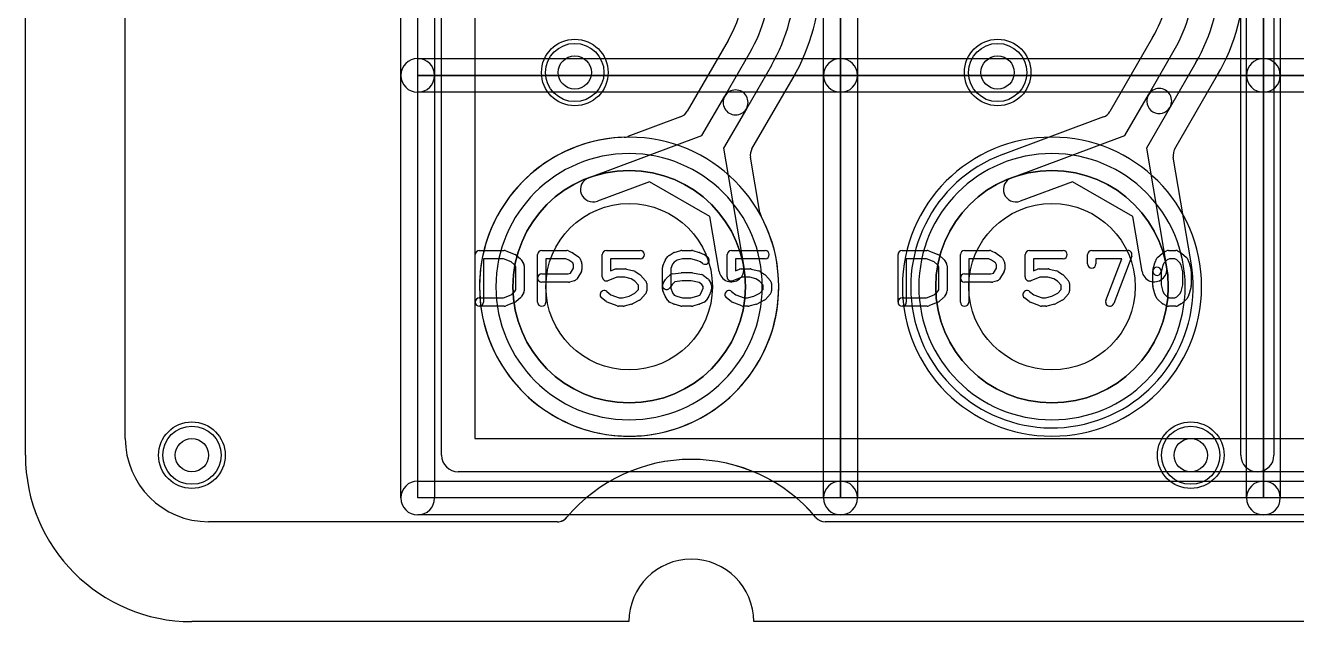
# Model space of a CAD drawing. Extents: x 0 to 20.5, y -0.5 to 20.
# Drawn here: x 0 to 7.64, y 0 to 3.58 of the extents above; entities that cross this region are included whole.
import ezdxf

# ---------------------------------------------------------------- set-up
doc = ezdxf.new("R2010")
doc.units = 0
for name, color, linetype in [('Hole', 1, 'CONTINUOUS'), ('L1', 3, 'CONTINUOUS'), ('L2', 3, 'CONTINUOUS'), ('L3', 3, 'CONTINUOUS'), ('L4', 3, 'CONTINUOUS'), ('Outline', 7, 'CONTINUOUS'), ('PartsArea-A', 111, 'CONTINUOUS'), ('PartsArea-B', 111, 'CONTINUOUS'), ('PartsSilk-A', 221, 'CONTINUOUS'), ('Resist-A', 2, 'CONTINUOUS'), ('Resist-B', 2, 'CONTINUOUS'), ('Silk-A', 140, 'CONTINUOUS')]:
    doc.layers.add(name, color=color, linetype=linetype)

msp = doc.modelspace()

# ---------------------------------------------------------------- linework, layer by layer
at = {"layer": 'Hole'}
for centre, radius in [((3.3, 3.3), 0.1), ((5.84, 3.3), 0.1), ((3.62649, 2.01283), 0.5), ((6.16649, 2.01283), 0.5), ((1, 1), 0.1), ((7, 1), 0.1)]:
    msp.add_circle(centre, radius, dxfattribs=at)
at = {"layer": 'L1'}
for p, q in [((0.6, 1.1), (0.6, 14.42503)), ((4.22113, 3.49283), (3.9751, 3.06672)), ((4.20078, 3.15753), (4.35107, 3.41785)), ((4.48098, 3.34285), (4.33068, 3.08253)), ((4.36435, 2.84077), (4.61092, 3.26783)), ((4.06399, 2.9206), (4.20078, 3.15753)), ((4.33068, 3.08253), (4.19389, 2.8456)), ((3.93577, 3.03301), (3.61959, 2.91551)), ((3.38316, 2.66758), (4.06399, 2.9206)), ((4.19389, 2.8456), (4.31518, 2.12948)), ((4.41169, 2.45818), (4.35536, 2.79075)), ((3.74955, 2.64373), (3.43542, 2.52698)), ((4.11132, 2.43486), (3.74955, 2.64373)), ((4.16728, 2.10444), (4.11132, 2.43486)), ((3.19571, 0.6), (1.1, 0.6)), ((3.22926, 0.60792), (3.22924, 0.60791)), ((15.19571, 0.6), (4.80429, 0.6))]:
    msp.add_line(p, q, dxfattribs=at)
for centre, radius in [((3.3, 3.3), 0.2), ((5.84, 3.3), 0.2), ((3.62649, 2.01283), 0.6985), ((6.16649, 2.01283), 0.6985), ((1, 1), 0.2), ((7, 1), 0.2)]:
    msp.add_circle(centre, radius, dxfattribs=at)
for centre, radius, start, end in [((3.55, 3.88035), 0.925, -30.000108, 0), ((3.55, 3.88035), 1.075, -29.999928, 0), ((3.55, 3.88035), 1.22504, -29.999901, 0), ((3.55, 3.88031), 0.77496, -30.000187, -6.465193), ((4.26573, 3.12003), 0.075, 149.999272, -30.00069), ((4.26573, 3.12003), 0.075, -30.000728, 150.000086), ((3.90965, 3.10328), 0.07497, -69.60944, -29.187479), ((3.62649, 2.01282), 0.89855, 91.943928, 28.056058), ((3.59347, 2.98578), 0.07497, -88.058514, -69.60944), ((6.16649, 2.01283), 0.89854, 90, -90), ((6.16649, 2.01283), 0.89854, -90, 90), ((4.42928, 2.80327), 0.07497, 149.991631, -170.386913), ((3.40929, 2.59728), 0.075, 110.389735, -69.612911), ((4.48561, 2.4707), 0.07497, -170.386913, -151.944596), ((4.24123, 2.11696), 0.075, -170.39074, 9.612992), ((1.1, 1.1), 0.5, 180, -90), ((4, -0.00002), 0.97501, 40.036559, 139.994291), ((3.19573, 0.67498), 0.07498, -63.434949, -40.006151), ((4.8039, 0.67541), 0.07497, -139.961548, -139.848016), ((4.80426, 0.67498), 0.07497, -140.276628, -135), ((4.80429, 0.67501), 0.07501, -135, -90), ((3.19571, 0.67497), 0.07498, -90, -63.434949)]:
    msp.add_arc(centre, radius, start, end, dxfattribs=at)
at = {"layer": 'L2'}
for p, q in [((0.6, 1.1), (0.6, 14.53823)), ((3.19571, 0.6), (1.1, 0.6)), ((15.19571, 0.6), (4.80429, 0.6))]:
    msp.add_line(p, q, dxfattribs=at)
for centre in [(3.3, 3.3), (5.84, 3.3), (1, 1), (7, 1)]:
    msp.add_circle(centre, 0.2, dxfattribs=at)
for centre, radius, start, end in [((3.62649, 2.01283), 0.80004, 90, -90), ((3.62649, 2.01283), 0.80004, -90, 90), ((6.16649, 2.01283), 0.80004, 90, -90), ((6.16649, 2.01283), 0.80004, -90, 90), ((1.1, 1.1), 0.5, 180, -90), ((4, -0.00002), 0.97501, 40.036559, 139.994291), ((3.19573, 0.67498), 0.07498, -90.015283, -40.006151), ((4.8039, 0.67541), 0.07497, -139.961548, -139.848016), ((4.80426, 0.67498), 0.07497, -140.276628, -135), ((4.80429, 0.67501), 0.07501, -135, -90)]:
    msp.add_arc(centre, radius, start, end, dxfattribs=at)
at = {"layer": 'L3'}
for p, q in [((0.6, 1.1), (0.6, 14.53825)), ((6.77113, 3.51018), (6.51455, 3.06579)), ((6.74577, 3.16618), (6.90106, 3.43515)), ((7.03097, 3.36015), (6.87567, 3.09118)), ((6.90434, 2.84077), (7.16091, 3.28514)), ((6.60399, 2.9206), (6.74577, 3.16618)), ((6.87567, 3.09118), (6.73389, 2.84561)), ((6.47574, 3.03301), (5.87089, 2.80822)), ((5.92316, 2.66758), (6.60399, 2.9206)), ((6.73389, 2.84561), (6.85518, 2.12948)), ((7.00272, 2.15682), (6.89535, 2.79075)), ((6.28955, 2.64373), (5.97542, 2.52698)), ((6.65132, 2.43486), (6.28955, 2.64373)), ((6.70728, 2.10444), (6.65132, 2.43486)), ((3.19573, 0.6), (1.1, 0.6)), ((15.19573, 0.6), (4.80427, 0.6))]:
    msp.add_line(p, q, dxfattribs=at)
for centre, radius in [((3.3, 3.3), 0.2), ((5.84, 3.3), 0.2), ((6.16649, 2.01283), 0.6985), ((1, 1), 0.2), ((7, 1), 0.2)]:
    msp.add_circle(centre, radius, dxfattribs=at)
for centre, radius, start, end in [((6.1, 3.89767), 0.77496, -30.000827, -0.000739), ((6.1, 3.89767), 0.925, -30.001491, 0), ((6.1, 3.89767), 1.075, -30.001118, 0), ((6.1, 3.89766), 1.22504, -30.000135, 0), ((6.81072, 3.12868), 0.075, 149.999272, -30.001613), ((6.81072, 3.12868), 0.075, -30.000728, 150.000243), ((6.44962, 3.10328), 0.07498, -69.60944, -30.001752), ((6.96927, 2.80327), 0.07497, 149.991631, -170.386913), ((3.62649, 2.01283), 0.80004, 90, -90), ((3.62649, 2.01283), 0.80004, -90, 90), ((6.16648, 2.01282), 0.84854, 110.520482, 9.700654), ((5.84275, 2.87773), 0.07497, -69.478841, -69.200639), ((5.94929, 2.59728), 0.22504, 110.388573, 110.801888), ((5.94929, 2.59728), 0.075, 110.389735, -69.612911), ((7.07679, 2.16843), 0.07497, -171.091735, -170.301475), ((6.78123, 2.11696), 0.075, -170.39074, 9.612992), ((1.1, 1.1), 0.5, 180, -90), ((4, 0), 0.975, 40.004809, 139.995191), ((3.19573, 0.67497), 0.07497, -90, -40.000298), ((4.80427, 0.67497), 0.07497, -139.999702, -90)]:
    msp.add_arc(centre, radius, start, end, dxfattribs=at)
at = {"layer": 'L4'}
for p, q in [((0.6, 1.1), (0.6, 14.42503)), ((3.19571, 0.6), (1.1, 0.6)), ((3.22926, 0.60792), (3.22924, 0.60791)), ((15.19571, 0.6), (4.80429, 0.6))]:
    msp.add_line(p, q, dxfattribs=at)
for centre, radius in [((3.3, 3.3), 0.2), ((5.84, 3.3), 0.2), ((3.62649, 2.01283), 0.6985), ((6.16649, 2.01283), 0.6985), ((1, 1), 0.2), ((7, 1), 0.2)]:
    msp.add_circle(centre, radius, dxfattribs=at)
for centre, radius, start, end in [((3.62649, 2.01283), 0.89854, 90, -90), ((3.62649, 2.01283), 0.89854, -90, 90), ((6.16649, 2.01283), 0.89854, 90, -90), ((6.16649, 2.01283), 0.89854, -90, 90), ((1.1, 1.1), 0.5, 180, -90), ((4, -0.00002), 0.97501, 40.036559, 139.994291), ((3.19573, 0.67498), 0.07498, -63.434949, -40.006151), ((4.8039, 0.67541), 0.07497, -139.961548, -139.848016), ((4.80426, 0.67498), 0.07497, -140.276628, -135), ((4.80429, 0.67501), 0.07501, -135, -90), ((3.19571, 0.67497), 0.07498, -90, -63.434949)]:
    msp.add_arc(centre, radius, start, end, dxfattribs=at)
at = {"layer": 'Outline'}
for p, q in [((0, 1), (0, 15)), ((3.625, 0), (1, 0)), ((15.625, 0), (4.375, 0))]:
    msp.add_line(p, q, dxfattribs=at)
for centre, radius, start, end in [((1, 1), 1, 180, -90), ((4, 0), 0.375, 0, 180)]:
    msp.add_arc(centre, radius, start, end, dxfattribs=at)
at = {"layer": 'PartsArea-A'}
for p, q in [((2.35649, 3.28283), (2.35649, 5.82283)), ((4.89649, 5.82283), (4.89649, 3.28283)), ((4.89649, 3.28283), (4.89649, 5.82283)), ((7.43649, 5.82283), (7.43649, 3.28283)), ((7.43649, 3.28283), (7.43649, 5.82283)), ((4.89649, 3.28283), (2.35649, 3.28283)), ((2.35649, 3.28283), (4.89649, 3.28283)), ((2.35649, 0.74283), (2.35649, 3.28283)), ((4.89649, 3.28283), (4.89649, 0.74283)), ((7.43649, 3.28283), (4.89649, 3.28283)), ((4.89649, 3.28283), (7.43649, 3.28283)), ((4.89649, 0.74283), (4.89649, 3.28283)), ((7.43649, 3.28283), (7.43649, 0.74283)), ((9.97649, 3.28283), (7.43649, 3.28283)), ((7.43649, 3.28283), (9.97649, 3.28283)), ((7.43649, 0.74283), (7.43649, 3.28283)), ((4.89649, 0.74283), (2.35649, 0.74283)), ((7.43649, 0.74283), (4.89649, 0.74283)), ((9.97649, 0.74283), (7.43649, 0.74283))]:
    msp.add_line(p, q, dxfattribs=at)
at = {"layer": 'PartsArea-B'}
for centre, start, end in [((3.62649, 2.01283), 0, 180), ((6.16649, 2.01283), 0, 180), ((3.62649, 2.01283), 180, 0), ((6.16649, 2.01283), 180, 0)]:
    msp.add_arc(centre, 0.6985, start, end, dxfattribs=at)
at = {"layer": 'PartsSilk-A'}
for p, q in [((2.25489, 3.28283), (2.25489, 5.82283)), ((2.45809, 5.82283), (2.45809, 3.28283)), ((4.79489, 3.28283), (4.79489, 5.82283)), ((4.99809, 5.82283), (4.99809, 3.28283)), ((4.99809, 5.82283), (4.99809, 3.28283)), ((7.33489, 3.28283), (7.33489, 5.82283)), ((7.53809, 5.82283), (7.53809, 3.28283)), ((7.53809, 5.82283), (7.53809, 3.28283)), ((4.79489, 3.28283), (4.79489, 5.72123)), ((7.33489, 3.28283), (7.33489, 5.72123)), ((2.35649, 3.38443), (4.89649, 3.38443)), ((2.35649, 3.38443), (4.89649, 3.38443)), ((4.89649, 3.38443), (7.43649, 3.38443)), ((4.89649, 3.38443), (7.43649, 3.38443)), ((7.43649, 3.38443), (9.97649, 3.38443)), ((7.43649, 3.38443), (9.97649, 3.38443)), ((2.25489, 0.74283), (2.25489, 3.28283)), ((2.45809, 3.28283), (2.45809, 0.74283)), ((4.79489, 0.74283), (4.79489, 3.28283)), ((4.99809, 3.28283), (4.99809, 0.74283)), ((4.99809, 3.28283), (4.99809, 0.74283)), ((7.33489, 0.74283), (7.33489, 3.28283)), ((7.53809, 3.28283), (7.53809, 0.74283)), ((7.53809, 3.28283), (7.53809, 0.74283)), ((4.89649, 3.18123), (2.35649, 3.18123)), ((4.79489, 3.18123), (2.35649, 3.18123)), ((4.79489, 0.74283), (4.79489, 3.18123)), ((7.43649, 3.18123), (4.89649, 3.18123)), ((7.33489, 3.18123), (4.89649, 3.18123)), ((7.33489, 0.74283), (7.33489, 3.18123)), ((9.97649, 3.18123), (7.43649, 3.18123)), ((9.87489, 3.18123), (7.43649, 3.18123)), ((2.72649, 2.23042), (2.87649, 2.23042)), ((2.88577, 2.22863), (2.94133, 2.20641)), ((3.10149, 2.23042), (3.25149, 2.23042)), ((3.26164, 2.22827), (3.28664, 2.21716)), ((3.29119, 2.21453), (3.32175, 2.19231)), ((3.49038, 2.23042), (3.69316, 2.23042)), ((3.86653, 2.20101), (3.89153, 2.21582)), ((3.8974, 2.21835), (3.93629, 2.22946)), ((3.94316, 2.23042), (4.00149, 2.23042)), ((4.00836, 2.22946), (4.04725, 2.21835)), ((4.04966, 2.21752), (4.07744, 2.20641)), ((4.24038, 2.23042), (4.44316, 2.23042)), ((5.26649, 2.23042), (5.41649, 2.23042)), ((5.42577, 2.22863), (5.48133, 2.20641)), ((5.64149, 2.23042), (5.79149, 2.23042)), ((5.80164, 2.22827), (5.82664, 2.21716)), ((5.83119, 2.21453), (5.86175, 2.19231)), ((6.03038, 2.23042), (6.23316, 2.23042)), ((6.40538, 2.23042), (6.62205, 2.23042)), ((6.83309, 2.21667), (6.85531, 2.22778)), ((6.86649, 2.23042), (6.91093, 2.23042)), ((6.92333, 2.22713), (6.94278, 2.21602)), ((2.70149, 1.92024), (2.70149, 2.20542)), ((2.87168, 2.18042), (2.75149, 2.18042)), ((2.75149, 2.18042), (2.75149, 1.92024)), ((2.91871, 2.16161), (2.87168, 2.18042)), ((2.93775, 2.14468), (2.91871, 2.16161)), ((2.94593, 2.13159), (2.93775, 2.14468)), ((2.94866, 2.20189), (2.97366, 2.17967)), ((2.97825, 2.17422), (2.99213, 2.152)), ((2.99593, 2.13876), (2.99593, 1.9869)), ((3.07649, 1.92024), (3.07649, 2.20542)), ((3.24619, 2.18042), (3.12649, 2.18042)), ((3.12649, 2.18042), (3.12649, 1.92024)), ((3.26392, 2.17254), (3.24619, 2.18042)), ((3.28742, 2.15546), (3.26392, 2.17254)), ((3.29316, 2.14397), (3.28742, 2.15546)), ((3.29316, 2.1237), (3.29316, 2.14397)), ((3.32941, 2.18327), (3.34052, 2.16105)), ((3.34316, 2.14987), (3.34316, 2.11653)), ((3.46538, 2.07209), (3.46538, 2.20542)), ((3.69316, 2.18042), (3.51538, 2.18042)), ((3.51538, 2.18042), (3.51538, 2.10837)), ((3.82841, 2.13725), (3.8423, 2.17059)), ((3.84538, 2.17598), (3.85927, 2.1945)), ((3.88726, 2.14848), (3.87649, 2.12264)), ((3.89629, 2.16052), (3.88726, 2.14848)), ((3.91424, 2.17116), (3.89629, 2.16052)), ((3.94666, 2.18042), (3.91424, 2.17116)), ((3.99799, 2.18042), (3.94666, 2.18042)), ((4.03228, 2.17062), (3.99799, 2.18042)), ((4.05544, 2.16136), (4.03228, 2.17062)), ((4.06643, 2.15257), (4.05544, 2.16136)), ((4.08378, 2.20272), (4.09767, 2.19161)), ((4.21538, 2.07209), (4.21538, 2.20542)), ((4.44316, 2.18042), (4.26538, 2.18042)), ((4.26538, 2.18042), (4.26538, 2.10837)), ((5.24149, 1.92024), (5.24149, 2.20542)), ((5.41168, 2.18042), (5.29149, 2.18042)), ((5.29149, 2.18042), (5.29149, 1.92024)), ((5.45871, 2.16161), (5.41168, 2.18042)), ((5.47775, 2.14468), (5.45871, 2.16161)), ((5.48593, 2.13159), (5.47775, 2.14468)), ((5.48866, 2.20189), (5.51366, 2.17967)), ((5.51825, 2.17422), (5.53213, 2.152)), ((5.53593, 2.13876), (5.53593, 1.9869)), ((5.61649, 1.92024), (5.61649, 2.20542)), ((5.78619, 2.18042), (5.66649, 2.18042)), ((5.66649, 2.18042), (5.66649, 1.92024)), ((5.80392, 2.17254), (5.78619, 2.18042)), ((5.82742, 2.15546), (5.80392, 2.17254)), ((5.83316, 2.14397), (5.82742, 2.15546)), ((5.83316, 2.1237), (5.83316, 2.14397)), ((5.86941, 2.18327), (5.88052, 2.16105)), ((5.88316, 2.14987), (5.88316, 2.11653)), ((6.00538, 2.07209), (6.00538, 2.20542)), ((6.23316, 2.18042), (6.05538, 2.18042)), ((6.05538, 2.18042), (6.05538, 2.10837)), ((6.38038, 2.14987), (6.38038, 2.20542)), ((6.58581, 2.18042), (6.43038, 2.18042)), ((6.43038, 2.18042), (6.43038, 2.14987)), ((6.49034, 1.92912), (6.58581, 2.18042)), ((6.64542, 2.19654), (6.53708, 1.91136)), ((6.7728, 2.11148), (6.78391, 2.15593)), ((6.7858, 2.16105), (6.79691, 2.18327)), ((6.80266, 2.19078), (6.82766, 2.213)), ((6.83175, 2.14114), (6.8213, 2.09936)), ((6.83948, 2.1566), (6.83175, 2.14114)), ((6.85841, 2.17343), (6.83948, 2.1566)), ((6.87239, 2.18042), (6.85841, 2.17343)), ((6.90429, 2.18042), (6.87239, 2.18042)), ((6.91572, 2.17389), (6.90429, 2.18042)), ((6.93517, 2.1566), (6.91572, 2.17389)), ((6.9429, 2.14114), (6.93517, 2.1566)), ((6.9526, 2.10234), (6.9429, 2.14114)), ((6.94699, 2.213), (6.97199, 2.19078)), ((6.97774, 2.18327), (6.98885, 2.16105)), ((6.99074, 2.15593), (7.00185, 2.11148)), ((2.94593, 1.99407), (2.94593, 2.13159)), ((3.10149, 2.08968), (3.25932, 2.08968)), ((3.25932, 2.08968), (3.27441, 2.0937)), ((3.27441, 2.0937), (3.29316, 2.1237)), ((3.33936, 2.10328), (3.31158, 2.05884)), ((3.55331, 2.06931), (3.49928, 2.04873)), ((3.51538, 2.10837), (3.53981, 2.11767)), ((3.54871, 2.11931), (3.60427, 2.11931)), ((3.60119, 2.06931), (3.55331, 2.06931)), ((3.63845, 2.06), (3.60119, 2.06931)), ((3.61033, 2.11856), (3.65477, 2.10745)), ((3.66258, 2.104), (3.69036, 2.08548)), ((3.69492, 2.08158), (3.72548, 2.04825)), ((3.82649, 1.99802), (3.82649, 2.12764)), ((3.84877, 2.06115), (3.87377, 2.08337)), ((3.87649, 2.12264), (3.87649, 2.00302)), ((3.8869, 2.08944), (3.93968, 2.09685)), ((3.94316, 2.09709), (4.00149, 2.09709)), ((4.00639, 2.0966), (4.06195, 2.08549)), ((4.07193, 2.08107), (4.09693, 2.06255)), ((4.30331, 2.06931), (4.24928, 2.04873)), ((4.26538, 2.10837), (4.28981, 2.11767)), ((4.29871, 2.11931), (4.35427, 2.11931)), ((4.35119, 2.06931), (4.30331, 2.06931)), ((4.38845, 2.06), (4.35119, 2.06931)), ((4.36033, 2.11856), (4.40477, 2.10745)), ((4.41258, 2.104), (4.44036, 2.08548)), ((4.44492, 2.08158), (4.47548, 2.04825)), ((5.48593, 1.99407), (5.48593, 2.13159)), ((5.64149, 2.08968), (5.79932, 2.08968)), ((5.79932, 2.08968), (5.81441, 2.0937)), ((5.81441, 2.0937), (5.83316, 2.1237)), ((5.87936, 2.10328), (5.85158, 2.05884)), ((6.09331, 2.06931), (6.03928, 2.04873)), ((6.05538, 2.10837), (6.07981, 2.11767)), ((6.08871, 2.11931), (6.14427, 2.11931)), ((6.14119, 2.06931), (6.09331, 2.06931)), ((6.17845, 2.06), (6.14119, 2.06931)), ((6.15033, 2.11856), (6.19477, 2.10745)), ((6.20258, 2.104), (6.23036, 2.08548)), ((6.23492, 2.08158), (6.26548, 2.04825)), ((6.77205, 2.02024), (6.77205, 2.10542)), ((6.82205, 2.10542), (6.82205, 2.02332)), ((6.9526, 2.02332), (6.9526, 2.10234)), ((7.0026, 2.10542), (7.0026, 2.02024)), ((2.93775, 1.98098), (2.94593, 1.99407)), ((3.2626, 2.03968), (3.10149, 2.03968)), ((3.29682, 2.04793), (3.26904, 2.04052)), ((3.66011, 2.04556), (3.63845, 2.06)), ((3.68205, 2.02162), (3.66011, 2.04556)), ((3.66095, 1.97362), (3.68205, 1.99663)), ((3.68205, 1.99663), (3.68205, 2.02162)), ((3.73205, 2.03135), (3.73205, 1.9869)), ((3.8423, 1.95507), (3.82841, 1.98841)), ((3.83029, 2.03349), (3.84418, 2.05571)), ((3.88467, 2.02616), (3.87269, 2.00699)), ((3.87649, 2.00302), (3.88767, 1.97619)), ((3.90134, 2.04097), (3.88467, 2.02616)), ((3.94491, 2.04709), (3.90134, 2.04097)), ((3.99901, 2.04709), (3.94491, 2.04709)), ((4.04666, 2.03756), (3.99901, 2.04709)), ((4.06336, 2.02519), (4.04666, 2.03756)), ((4.05976, 1.97619), (4.07093, 2.00302)), ((4.07093, 2.01307), (4.06336, 2.02519)), ((4.07093, 2.00302), (4.07093, 2.01307)), ((4.10325, 2.0557), (4.11713, 2.03348)), ((4.11901, 1.98841), (4.10513, 1.95507)), ((4.12093, 2.02024), (4.12093, 1.99802)), ((4.41011, 2.04556), (4.38845, 2.06)), ((4.43205, 2.02162), (4.41011, 2.04556)), ((4.41095, 1.97362), (4.43205, 1.99663)), ((4.43205, 1.99663), (4.43205, 2.02162)), ((4.48205, 2.03135), (4.48205, 1.9869)), ((5.47775, 1.98098), (5.48593, 1.99407)), ((5.8026, 2.03968), (5.64149, 2.03968)), ((5.83682, 2.04793), (5.80904, 2.04052)), ((6.20011, 2.04556), (6.17845, 2.06)), ((6.22205, 2.02162), (6.20011, 2.04556)), ((6.20095, 1.97362), (6.22205, 1.99663)), ((6.22205, 1.99663), (6.22205, 2.02162)), ((6.27205, 2.03135), (6.27205, 1.9869)), ((6.78391, 1.96973), (6.7728, 2.01418)), ((6.82205, 2.02332), (6.83175, 1.98452)), ((6.9429, 1.98452), (6.9526, 2.02332)), ((7.00185, 2.01418), (6.99074, 1.96973)), ((2.72649, 1.94524), (2.87168, 1.94524)), ((2.87168, 1.94524), (2.91871, 1.96405)), ((2.94133, 1.91925), (2.88577, 1.89703)), ((2.91871, 1.96405), (2.93775, 1.98098)), ((2.97366, 1.94599), (2.94866, 1.92377)), ((2.99213, 1.97366), (2.97825, 1.95144)), ((3.48865, 1.92294), (3.46087, 1.94516)), ((3.49211, 1.9842), (3.51683, 1.96443)), ((3.5537, 1.89688), (3.49537, 1.9191)), ((3.51683, 1.96443), (3.5672, 1.94524)), ((3.5672, 1.94524), (3.5873, 1.94524)), ((3.5873, 1.94524), (3.62577, 1.95486)), ((3.62577, 1.95486), (3.66095, 1.97362)), ((3.68825, 1.93151), (3.64658, 1.90929)), ((3.72548, 1.97), (3.69492, 1.93667)), ((3.85807, 1.92921), (3.84418, 1.95143)), ((3.89412, 1.9085), (3.86912, 1.91961)), ((3.88767, 1.97619), (3.89641, 1.9622)), ((3.89641, 1.9622), (3.91282, 1.95491)), ((3.91282, 1.95491), (3.94666, 1.94524)), ((3.94666, 1.94524), (3.99799, 1.94524)), ((3.99799, 1.94524), (4.03228, 1.95504)), ((4.03228, 1.95504), (4.05129, 1.96264)), ((4.07744, 1.91925), (4.04966, 1.90814)), ((4.05129, 1.96264), (4.05976, 1.97619)), ((4.10325, 1.95143), (4.08936, 1.92921)), ((4.23865, 1.92294), (4.21087, 1.94516)), ((4.24211, 1.9842), (4.26683, 1.96443)), ((4.3037, 1.89688), (4.24537, 1.9191)), ((4.26683, 1.96443), (4.3172, 1.94524)), ((4.3172, 1.94524), (4.3373, 1.94524)), ((4.3373, 1.94524), (4.37577, 1.95486)), ((4.37577, 1.95486), (4.41095, 1.97362)), ((4.43825, 1.93151), (4.39658, 1.90929)), ((4.47548, 1.97), (4.44492, 1.93667)), ((5.26649, 1.94524), (5.41168, 1.94524)), ((5.41168, 1.94524), (5.45871, 1.96405)), ((5.48133, 1.91925), (5.42577, 1.89703)), ((5.45871, 1.96405), (5.47775, 1.98098)), ((5.51366, 1.94599), (5.48866, 1.92377)), ((5.53213, 1.97366), (5.51825, 1.95144)), ((6.02865, 1.92294), (6.00087, 1.94516)), ((6.03211, 1.9842), (6.05683, 1.96443)), ((6.0937, 1.89688), (6.03537, 1.9191)), ((6.05683, 1.96443), (6.1072, 1.94524)), ((6.1072, 1.94524), (6.1273, 1.94524)), ((6.1273, 1.94524), (6.16577, 1.95486)), ((6.16577, 1.95486), (6.20095, 1.97362)), ((6.22825, 1.93151), (6.18658, 1.90929)), ((6.26548, 1.97), (6.23492, 1.93667)), ((6.79691, 1.94239), (6.7858, 1.96461)), ((6.82766, 1.91266), (6.80266, 1.93488)), ((6.83175, 1.98452), (6.83948, 1.96906)), ((6.85531, 1.89788), (6.83309, 1.90899)), ((6.83948, 1.96906), (6.85841, 1.95223)), ((6.85841, 1.95223), (6.87239, 1.94524)), ((6.87239, 1.94524), (6.90429, 1.94524)), ((6.90429, 1.94524), (6.91572, 1.95177)), ((6.91572, 1.95177), (6.93517, 1.96906)), ((6.94278, 1.90964), (6.92333, 1.89853)), ((6.93517, 1.96906), (6.9429, 1.98452)), ((6.97199, 1.93488), (6.94699, 1.91266)), ((6.98885, 1.96461), (6.97774, 1.94239)), ((2.87649, 1.89524), (2.72649, 1.89524)), ((3.59038, 1.89524), (3.5626, 1.89524)), ((3.64088, 1.9071), (3.59644, 1.89599)), ((3.93629, 1.8962), (3.8974, 1.90731)), ((4.00149, 1.89524), (3.94316, 1.89524)), ((4.04725, 1.90731), (4.00836, 1.8962)), ((4.34038, 1.89524), (4.3126, 1.89524)), ((4.39088, 1.9071), (4.34644, 1.89599)), ((5.41649, 1.89524), (5.26649, 1.89524)), ((6.13038, 1.89524), (6.1026, 1.89524)), ((6.18088, 1.9071), (6.13644, 1.89599)), ((6.91093, 1.89524), (6.86649, 1.89524)), ((2.35649, 0.84443), (4.89649, 0.84443)), ((4.89649, 0.84443), (7.43649, 0.84443)), ((7.43649, 0.84443), (9.97649, 0.84443)), ((4.89649, 0.64123), (2.35649, 0.64123)), ((7.43649, 0.64123), (4.89649, 0.64123)), ((9.97649, 0.64123), (7.43649, 0.64123))]:
    msp.add_line(p, q, dxfattribs=at)
for centre, radius, start, end in [((2.35649, 3.28283), 0.1016, 90, -90), ((2.35649, 3.28283), 0.1016, 90, -90), ((2.35649, 3.28283), 0.1016, 0, 180), ((4.89649, 3.28283), 0.1016, 90, -90), ((4.89649, 3.28283), 0.1016, 90, -90), ((4.89649, 3.28283), 0.1016, 0, 180), ((4.89649, 3.28283), 0.1016, -90, 90), ((4.89649, 3.28283), 0.1016, 0, 90), ((7.43649, 3.28283), 0.1016, 90, -90), ((7.43649, 3.28283), 0.1016, 90, -90), ((7.43649, 3.28283), 0.1016, 0, 180), ((7.43649, 3.28283), 0.1016, -90, 90), ((7.43649, 3.28283), 0.1016, 0, 90), ((2.35649, 3.28283), 0.1016, 180, 0), ((4.89649, 3.28283), 0.1016, 180, 0), ((4.89649, 3.28283), 0.1016, 180, 0), ((7.43649, 3.28283), 0.1016, 180, 0), ((7.43649, 3.28283), 0.1016, 180, 0), ((2.72649, 2.20542), 0.025, 90, 180), ((2.87649, 2.20542), 0.025, 68.207103, 90), ((3.10149, 2.20542), 0.025, 90, 180), ((3.25149, 2.20542), 0.025, 66.049145, 90), ((3.27649, 2.19431), 0.025, 53.982737, 66.039637), ((3.49038, 2.20542), 0.025, 90, 180), ((3.69316, 2.20542), 0.025, -90, 90), ((3.90427, 2.19431), 0.025, 105.948544, 120.637524), ((3.94316, 2.20542), 0.025, 90, 105.948544), ((4.00149, 2.20542), 0.025, 74.051456, 90), ((4.04038, 2.19431), 0.025, 68.207103, 74.051456), ((4.24038, 2.20542), 0.025, 90, 180), ((4.44316, 2.20542), 0.025, -90, 90), ((5.26649, 2.20542), 0.025, 90, 180), ((5.41649, 2.20542), 0.025, 68.207103, 90), ((5.64149, 2.20542), 0.025, 90, 180), ((5.79149, 2.20542), 0.025, 66.049145, 90), ((5.81649, 2.19431), 0.025, 53.982737, 66.039637), ((6.03038, 2.20542), 0.025, 90, 180), ((6.23316, 2.20542), 0.025, -90, 90), ((6.40538, 2.20542), 0.025, 90, 180), ((6.62205, 2.20542), 0.025, -20.805506, 90), ((6.84427, 2.19431), 0.025, 116.565051, 131.62783), ((6.86649, 2.20542), 0.025, 90, 116.565051), ((6.91093, 2.20542), 0.025, 60.266489, 90), ((6.93038, 2.19431), 0.025, 48.372169, 60.266489), ((2.93205, 2.1832), 0.025, 48.372169, 68.202147), ((2.95705, 2.16098), 0.025, 31.985944, 48.369306), ((2.97093, 2.13876), 0.025, 0, 31.991474), ((3.30705, 2.17209), 0.025, 26.565051, 53.979316), ((3.31816, 2.14987), 0.025, 0, 26.565051), ((3.86538, 2.16098), 0.025, 143.130102, 157.394238), ((3.87927, 2.1795), 0.025, 120.637524, 143.130102), ((4.08205, 2.17209), 0.025, -128.666967, 51.345223), ((4.06816, 2.1832), 0.025, 51.333033, 68.207103), ((5.47205, 2.1832), 0.025, 48.372169, 68.202147), ((5.49705, 2.16098), 0.025, 31.985944, 48.369306), ((5.51093, 2.13876), 0.025, 0, 31.991474), ((5.84705, 2.17209), 0.025, 26.565051, 53.979316), ((5.85816, 2.14987), 0.025, 0, 26.565051), ((6.40538, 2.14987), 0.025, 180, 0), ((6.80816, 2.14987), 0.025, 153.434949, 165.969316), ((6.81927, 2.17209), 0.025, 131.627831, 153.434949), ((6.95538, 2.17209), 0.025, 26.565051, 48.37217), ((6.96649, 2.14987), 0.025, 14.030684, 26.565051), ((3.10149, 2.06468), 0.025, 90, -90), ((3.31816, 2.11653), 0.025, -32.005383, 0), ((3.49038, 2.07209), 0.025, 180, -69.143502), ((3.54871, 2.09431), 0.025, 90, 110.853641), ((3.60427, 2.09431), 0.025, 75.969316, 90), ((3.64871, 2.0832), 0.025, 56.303576, 75.963757), ((3.67649, 2.06468), 0.025, 42.5203, 56.309933), ((3.85149, 2.12764), 0.025, 157.394238, 180), ((3.89038, 2.06468), 0.025, 98.000474, 131.62783), ((3.94316, 2.07209), 0.025, 90, 98.000474), ((4.00149, 2.07209), 0.025, 78.694563, 90), ((4.05705, 2.06098), 0.025, 53.473873, 78.694563), ((4.08205, 2.04246), 0.025, 31.985944, 53.473873), ((4.24038, 2.07209), 0.025, 180, -69.143502), ((4.29871, 2.09431), 0.025, 90, 110.853641), ((4.35427, 2.09431), 0.025, 75.969316, 90), ((4.39871, 2.0832), 0.025, 56.303576, 75.963757), ((4.42649, 2.06468), 0.025, 42.5203, 56.309933), ((5.64149, 2.06468), 0.025, 90, -90), ((5.85816, 2.11653), 0.025, -32.005383, 0), ((6.03038, 2.07209), 0.025, 180, -69.143502), ((6.08871, 2.09431), 0.025, 90, 110.853641), ((6.14427, 2.09431), 0.025, 75.969316, 90), ((6.18871, 2.0832), 0.025, 56.303576, 75.963757), ((6.21649, 2.06468), 0.025, 42.5203, 56.309933), ((6.79705, 2.10542), 0.025, 0, 180), ((6.79705, 2.10542), 0.025, 165.969316, -14.03321), ((6.9776, 2.10542), 0.025, 0, 14.030684), ((2.97093, 1.9869), 0.025, -31.985944, 0), ((3.2626, 2.06468), 0.025, -90, -75.064732), ((3.29038, 2.07209), 0.025, -75.074487, -32.010019), ((3.47649, 1.96468), 0.025, 51.333033, -128.654777), ((3.70705, 2.03135), 0.025, 0, 42.517452), ((3.70705, 1.9869), 0.025, -42.5203, 0), ((3.85149, 2.02024), 0.025, 147.994617, -32.010019), ((3.85149, 1.99802), 0.025, 180, -157.394238), ((3.86538, 2.04246), 0.025, 131.627831, 147.994617), ((4.09593, 2.02024), 0.025, 0, 31.985944), ((4.09593, 1.99802), 0.025, -22.605762, 0), ((4.22649, 1.96468), 0.025, 51.333033, -128.654777), ((4.45705, 2.03135), 0.025, 0, 42.517452), ((4.45705, 1.9869), 0.025, -42.5203, 0), ((5.51093, 1.9869), 0.025, -31.985944, 0), ((5.8026, 2.06468), 0.025, -90, -75.064732), ((5.83038, 2.07209), 0.025, -75.074487, -32.010019), ((6.01649, 1.96468), 0.025, 51.333033, -128.654777), ((6.24705, 2.03135), 0.025, 0, 42.517452), ((6.24705, 1.9869), 0.025, -42.5203, 0), ((6.79705, 2.02024), 0.025, 180, -165.969316), ((6.9776, 2.02024), 0.025, -14.030684, 0), ((2.72649, 1.92024), 0.025, 90, -90), ((2.72649, 1.92024), 0.025, 180, 0), ((2.93205, 1.94246), 0.025, -68.207103, -48.369306), ((2.95705, 1.96468), 0.025, -48.372169, -31.991474), ((3.10149, 1.92024), 0.025, 180, 0), ((3.50427, 1.94246), 0.025, -128.666967, -110.853641), ((3.63482, 1.93135), 0.025, -75.969316, -61.931795), ((3.67649, 1.95357), 0.025, -61.938299, -42.517452), ((3.86538, 1.96468), 0.025, -157.394238, -147.994617), ((3.87927, 1.94246), 0.025, -147.994617, -113.950855), ((4.06816, 1.94246), 0.025, -68.207103, -32.005383), ((4.08205, 1.96468), 0.025, -32.005383, -22.605762), ((4.25427, 1.94246), 0.025, -128.666967, -110.853641), ((4.38482, 1.93135), 0.025, -75.969316, -61.931795), ((4.42649, 1.95357), 0.025, -61.938299, -42.517452), ((5.26649, 1.92024), 0.025, 90, -90), ((5.26649, 1.92024), 0.025, 180, 0), ((5.47205, 1.94246), 0.025, -68.207103, -48.369306), ((5.49705, 1.96468), 0.025, -48.372169, -31.991474), ((5.64149, 1.92024), 0.025, 180, 0), ((6.04427, 1.94246), 0.025, -128.666967, -110.853641), ((6.17482, 1.93135), 0.025, -75.969316, -61.931795), ((6.21649, 1.95357), 0.025, -61.938299, -42.517452), ((6.51371, 1.92024), 0.025, 159.194494, -20.801805), ((6.80816, 1.97579), 0.025, -165.969316, -153.434949), ((6.81927, 1.95357), 0.025, -153.434949, -131.62783), ((6.84427, 1.93135), 0.025, -131.627831, -116.565051), ((6.93038, 1.93135), 0.025, -60.266489, -48.37217), ((6.95538, 1.95357), 0.025, -48.372169, -26.565051), ((6.96649, 1.97579), 0.025, -26.565051, -14.030684), ((2.87649, 1.92024), 0.025, -90, -68.202147), ((3.5626, 1.92024), 0.025, -110.856498, -90), ((3.59038, 1.92024), 0.025, -90, -75.963757), ((3.90427, 1.93135), 0.025, -113.950855, -105.948544), ((3.94316, 1.92024), 0.025, -105.948544, -90), ((4.00149, 1.92024), 0.025, -90, -74.051456), ((4.04038, 1.93135), 0.025, -74.051456, -68.207103), ((4.3126, 1.92024), 0.025, -110.856498, -90), ((4.34038, 1.92024), 0.025, -90, -75.963757), ((5.41649, 1.92024), 0.025, -90, -68.202147), ((6.1026, 1.92024), 0.025, -110.856498, -90), ((6.13038, 1.92024), 0.025, -90, -75.963757), ((6.86649, 1.92024), 0.025, -116.565051, -90), ((6.91093, 1.92024), 0.025, -90, -60.266489), ((2.35649, 0.74283), 0.1016, 90, -90), ((4.89649, 0.74283), 0.1016, 90, -90), ((4.89649, 0.74283), 0.1016, -90, 90), ((7.43649, 0.74283), 0.1016, 90, -90), ((7.43649, 0.74283), 0.1016, -90, 90), ((2.35649, 0.74283), 0.1016, 180, 0), ((4.89649, 0.74283), 0.1016, 180, 0), ((4.89649, 0.74283), 0.1016, 180, 0), ((7.43649, 0.74283), 0.1016, 180, 0), ((7.43649, 0.74283), 0.1016, 180, 0)]:
    msp.add_arc(centre, radius, start, end, dxfattribs=at)
at = {"layer": 'Resist-A'}
for centre, radius in [((3.3, 3.3), 0.175), ((5.84, 3.3), 0.175), ((3.62649, 2.01283), 0.6985), ((6.16649, 2.01283), 0.6985), ((1, 1), 0.175), ((7, 1), 0.175)]:
    msp.add_circle(centre, radius, dxfattribs=at)
at = {"layer": 'Resist-B'}
for centre, radius in [((3.3, 3.3), 0.175), ((5.84, 3.3), 0.175), ((3.62649, 2.01283), 0.6985), ((6.16649, 2.01283), 0.6985), ((1, 1), 0.175), ((7, 1), 0.175)]:
    msp.add_circle(centre, radius, dxfattribs=at)
at = {"layer": 'Silk-A'}
for p, q in [((2.5, 1), (2.5, 13.2)), ((2.7, 13.2), (2.7, 1.1)), ((7.3, 1), (7.3, 13.2)), ((7.5, 13.2), (7.5, 1)), ((2.7, 1.1), (17.3, 1.1)), ((17.4, 0.9), (2.6, 0.9))]:
    msp.add_line(p, q, dxfattribs=at)
for centre, end in [((2.6, 1), -90), ((7.4, 1), 0)]:
    msp.add_arc(centre, 0.1, 180, end, dxfattribs=at)

doc.saveas('drawing.dxf')
